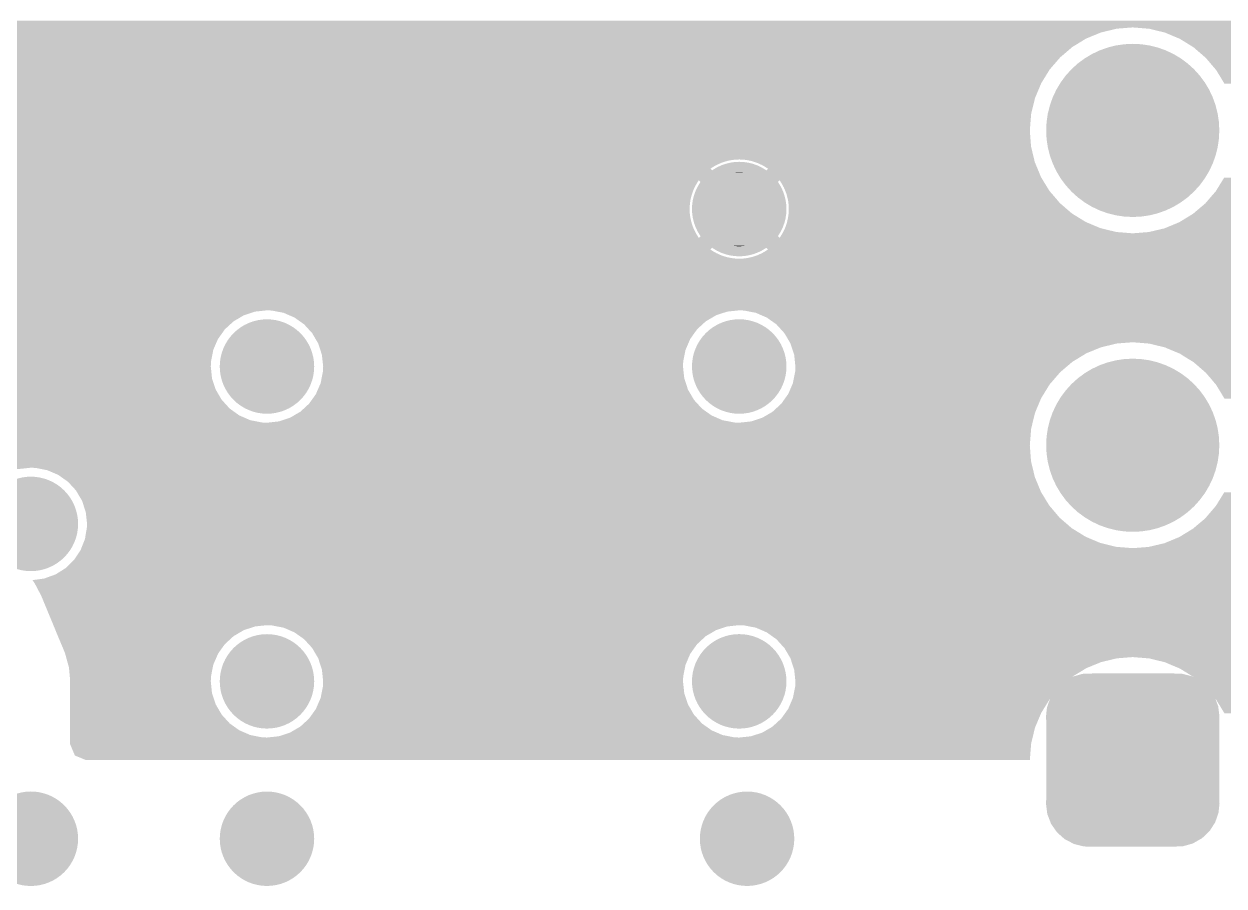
# Model space of a CAD drawing. Extents: x 295 to 953, y 10 to 290.
# Drawn here: x 656.9 to 672.87, y 143.82 to 155.3 of the extents above; entities that cross this region are included whole.
import ezdxf

# ---------------------------------------------------------------- set-up
doc = ezdxf.new("R2010")
doc.units = 0
doc.header["$LTSCALE"] = 5
doc.header["$MEASUREMENT"] = 0
doc.layers.get('0').update_dxf_attribs({"linetype": 'CONTINUOUS', "lineweight": 25})

msp = doc.modelspace()

# ---------------------------------------------------------------- linework, layer by layer
for points, const_width in [([(671.083, 153.883, 1), (672.235, 153.883, 1)], 1.153), ([(666.106, 152.836, 1), (666.735, 152.836, 1)], 0.629), ([(659.82, 150.74, 1), (660.448, 150.74, 1)], 0.629), ([(666.106, 150.74, 1), (666.735, 150.74, 1)], 0.629), ([(671.083, 149.692, 1), (672.235, 149.692, 1)], 1.153), ([(656.676, 148.645, 1), (657.305, 148.645, 1)], 0.629), ([(659.82, 146.549, 1), (660.448, 146.549, 1)], 0.629), ([(666.106, 146.549, 1), (666.735, 146.549, 1)], 0.629), ([(656.676, 144.454, 1), (657.305, 144.454, 1)], 0.629), ([(659.82, 144.454, 1), (660.448, 144.454, 1)], 0.629), ([(666.211, 144.454, 1), (666.839, 144.454, 1)], 0.629)]:
    msp.add_lwpolyline(points, format="xyb", close=True, dxfattribs=dict(const_width=const_width))
for points in [[(641.798, 155.254), (641.798, 155.345), (678.966, 155.254), (678.859, 155.345)], [(641.798, 155.237), (641.798, 155.254), (671.446, 155.237), (671.659, 155.254)], [(641.798, 155.187), (641.798, 155.237), (671.237, 155.187), (671.446, 155.237)], [(641.798, 155.106), (641.798, 155.187), (671.039, 155.106), (671.237, 155.187)], [(671.881, 155.236), (671.659, 155.254), (678.987, 155.236), (678.966, 155.254)], [(671.899, 155.231), (671.881, 155.236), (678.992, 155.231), (678.987, 155.236)], [(672.089, 155.185), (671.899, 155.231), (679.074, 155.185), (678.992, 155.231)], [(672.183, 155.145), (672.089, 155.185), (679.144, 155.145), (679.074, 155.185)], [(672.287, 155.102), (672.183, 155.145), (679.272, 155.102), (679.144, 155.145)], [(641.798, 154.994), (641.798, 155.106), (670.856, 154.994), (671.039, 155.106)], [(641.798, 154.855), (641.798, 154.994), (670.693, 154.855), (670.856, 154.994)], [(672.307, 155.089), (672.287, 155.102), (679.31, 155.089), (679.272, 155.102)], [(672.345, 155.066), (672.307, 155.089), (679.483, 155.066), (679.31, 155.089)], [(672.346, 155.065), (672.345, 155.066), (679.517, 155.065), (679.483, 155.066)], [(672.456, 154.997), (672.346, 155.065), (708.633, 154.997), (708.646, 155.065)], [(672.469, 154.989), (672.456, 154.997), (708.633, 154.989), (708.633, 154.997)], [(672.536, 154.931), (672.469, 154.989), (708.63, 154.931), (708.633, 154.989)], [(641.798, 154.693), (641.798, 154.855), (670.553, 154.693), (670.693, 154.855)], [(672.631, 154.849), (672.536, 154.931), (708.639, 154.849), (708.63, 154.931)], [(672.695, 154.774), (672.631, 154.849), (708.647, 154.774), (708.639, 154.849)], [(641.798, 154.511), (641.798, 154.693), (670.441, 154.511), (670.553, 154.693)], [(672.77, 154.686), (672.695, 154.774), (708.676, 154.686), (708.647, 154.774)], [(672.808, 154.624), (672.77, 154.686), (708.696, 154.624), (708.676, 154.686)], [(641.798, 154.313), (641.798, 154.511), (670.358, 154.313), (670.441, 154.511)], [(672.881, 154.503), (672.808, 154.624), (708.767, 154.503), (708.696, 154.624)], [(641.798, 154.105), (641.798, 154.313), (670.307, 154.105), (670.358, 154.313)], [(641.798, 153.883), (641.798, 154.105), (670.289, 153.883), (670.307, 154.105)], [(641.798, 153.67), (641.798, 153.883), (670.305, 153.67), (670.289, 153.883)], [(641.798, 153.496), (641.798, 153.67), (670.347, 153.496), (670.305, 153.67)], [(641.798, 153.494), (641.798, 153.496), (666.373, 153.494), (666.42, 153.496)], [(641.798, 153.489), (641.798, 153.494), (666.327, 153.489), (666.373, 153.494)], [(641.798, 153.481), (641.798, 153.489), (666.28, 153.481), (666.327, 153.489)], [(641.798, 153.469), (641.798, 153.481), (666.235, 153.469), (666.28, 153.481)], [(641.798, 153.454), (641.798, 153.469), (666.19, 153.454), (666.235, 153.469)], [(641.798, 153.436), (641.798, 153.454), (666.147, 153.436), (666.19, 153.454)], [(641.798, 153.415), (641.798, 153.436), (666.105, 153.415), (666.147, 153.436)], [(641.798, 153.391), (641.798, 153.415), (666.064, 153.391), (666.105, 153.415)], [(641.798, 153.373), (641.798, 153.391), (666.037, 153.373), (666.064, 153.391)], [(641.798, 153.254), (641.798, 153.373), (666.156, 153.254), (666.037, 153.373)], [(666.453, 153.495), (666.42, 153.496), (670.347, 153.495), (670.347, 153.496)], [(666.5, 153.491), (666.453, 153.495), (670.348, 153.491), (670.347, 153.495)], [(666.546, 153.484), (666.5, 153.491), (670.35, 153.484), (670.348, 153.491)], [(666.592, 153.473), (666.546, 153.484), (670.352, 153.473), (670.35, 153.484)], [(666.629, 153.461), (666.592, 153.473), (670.355, 153.461), (670.352, 153.473)], [(666.637, 153.459), (666.629, 153.461), (670.356, 153.459), (670.355, 153.461)], [(666.681, 153.442), (666.637, 153.459), (670.363, 153.442), (670.356, 153.459)], [(666.723, 153.422), (666.681, 153.442), (670.371, 153.422), (670.363, 153.442)], [(666.694, 153.263), (666.804, 153.373), (670.437, 153.263), (670.392, 153.373)], [(666.764, 153.399), (666.723, 153.422), (670.381, 153.399), (670.371, 153.422)], [(666.804, 153.373), (666.764, 153.399), (670.392, 153.373), (670.381, 153.399)], [(641.798, 153.219), (641.798, 153.254), (670.464, 153.219), (670.443, 153.254)], [(641.798, 153.18), (641.798, 153.219), (665.857, 153.18), (665.883, 153.219)], [(666.002, 153.1), (665.883, 153.219), (666.839, 153.1), (666.958, 153.219)], [(666.156, 153.254), (666.186, 153.271), (666.684, 153.254), (666.654, 153.271)], [(666.186, 153.271), (666.192, 153.274), (666.654, 153.271), (666.649, 153.274)], [(666.192, 153.274), (666.222, 153.289), (666.649, 153.274), (666.618, 153.289)], [(666.222, 153.289), (666.229, 153.291), (666.618, 153.289), (666.612, 153.291)], [(666.229, 153.291), (666.26, 153.304), (666.612, 153.291), (666.58, 153.304)], [(666.26, 153.304), (666.267, 153.306), (666.58, 153.304), (666.574, 153.306)], [(666.267, 153.306), (666.299, 153.315), (666.574, 153.306), (666.54, 153.315)], [(666.299, 153.315), (666.307, 153.317), (666.54, 153.315), (666.535, 153.317)], [(666.307, 153.317), (666.339, 153.323), (666.535, 153.317), (666.5, 153.323)], [(666.339, 153.323), (666.348, 153.324), (666.5, 153.323), (666.495, 153.324)], [(666.348, 153.324), (666.38, 153.328), (666.495, 153.324), (666.459, 153.328)], [(666.38, 153.328), (666.392, 153.329), (666.459, 153.328), (666.454, 153.329)], [(666.392, 153.329), (666.42, 153.33), (666.454, 153.329), (666.42, 153.33)], [(666.684, 153.254), (666.694, 153.263), (670.443, 153.254), (670.437, 153.263)], [(666.968, 153.204), (666.958, 153.219), (670.473, 153.204), (670.464, 153.219)], [(666.993, 153.164), (666.968, 153.204), (670.497, 153.164), (670.473, 153.204)], [(672.765, 153.074), (672.877, 153.256), (756.003, 153.074), (756.003, 153.256)], [(641.798, 153.139), (641.798, 153.18), (665.834, 153.139), (665.857, 153.18)], [(641.798, 153.096), (641.798, 153.139), (665.814, 153.096), (665.834, 153.139)], [(641.798, 153.052), (641.798, 153.096), (665.797, 153.052), (665.814, 153.096)], [(641.798, 153.007), (641.798, 153.052), (665.783, 153.007), (665.797, 153.052)], [(665.965, 153.027), (665.97, 153.039), (666.876, 153.027), (666.871, 153.039)], [(665.97, 153.039), (665.982, 153.064), (666.871, 153.039), (666.858, 153.064)], [(665.982, 153.064), (665.988, 153.076), (666.858, 153.064), (666.853, 153.076)], [(665.988, 153.076), (666.002, 153.1), (666.853, 153.076), (666.839, 153.1)], [(667.015, 153.122), (666.993, 153.164), (670.523, 153.122), (670.497, 153.164)], [(667.033, 153.081), (667.015, 153.122), (670.548, 153.081), (670.523, 153.122)], [(667.034, 153.079), (667.033, 153.081), (670.549, 153.079), (670.548, 153.081)], [(667.05, 153.035), (667.034, 153.079), (670.587, 153.035), (670.549, 153.079)], [(667.062, 152.99), (667.05, 153.035), (670.626, 152.99), (670.587, 153.035)], [(672.625, 152.911), (672.765, 153.074), (756.003, 152.911), (756.003, 153.074)], [(641.798, 152.962), (641.798, 153.007), (665.772, 152.962), (665.783, 153.007)], [(641.798, 152.915), (641.798, 152.962), (665.765, 152.915), (665.772, 152.962)], [(641.798, 152.868), (641.798, 152.915), (665.761, 152.868), (665.765, 152.915)], [(665.927, 152.87), (665.928, 152.883), (666.913, 152.87), (666.913, 152.883)], [(665.928, 152.883), (665.931, 152.91), (666.913, 152.883), (666.909, 152.91)], [(665.931, 152.91), (665.934, 152.923), (666.909, 152.91), (666.907, 152.923)], [(665.934, 152.923), (665.939, 152.95), (666.907, 152.923), (666.901, 152.95)], [(665.939, 152.95), (665.943, 152.963), (666.901, 152.95), (666.898, 152.963)], [(665.943, 152.963), (665.95, 152.989), (666.898, 152.963), (666.89, 152.989)], [(665.95, 152.989), (665.955, 153.002), (666.89, 152.989), (666.886, 153.002)], [(665.955, 153.002), (665.965, 153.027), (666.886, 153.002), (666.876, 153.027)], [(667.072, 152.944), (667.062, 152.99), (670.665, 152.944), (670.626, 152.99)], [(667.075, 152.917), (667.072, 152.944), (670.687, 152.917), (670.665, 152.944)], [(667.078, 152.897), (667.075, 152.917), (670.711, 152.897), (670.687, 152.917)], [(667.08, 152.85), (667.078, 152.897), (670.765, 152.85), (670.711, 152.897)], [(672.462, 152.773), (672.625, 152.911), (756.003, 152.773), (756.003, 152.911)], [(641.798, 152.821), (641.798, 152.868), (665.76, 152.821), (665.761, 152.868)], [(641.798, 152.774), (641.798, 152.821), (665.763, 152.774), (665.76, 152.821)], [(641.798, 152.728), (641.798, 152.774), (665.769, 152.728), (665.763, 152.774)], [(641.798, 152.681), (641.798, 152.728), (665.779, 152.681), (665.769, 152.728)], [(665.926, 152.842), (665.927, 152.87), (666.915, 152.842), (666.913, 152.87)], [(665.926, 152.829), (665.926, 152.842), (666.914, 152.829), (666.915, 152.842)], [(665.927, 152.801), (665.926, 152.829), (666.914, 152.801), (666.914, 152.829)], [(665.928, 152.788), (665.927, 152.801), (666.912, 152.788), (666.914, 152.801)], [(665.932, 152.761), (665.928, 152.788), (666.909, 152.761), (666.912, 152.788)], [(665.934, 152.748), (665.932, 152.761), (666.907, 152.748), (666.909, 152.761)], [(665.94, 152.721), (665.934, 152.748), (666.901, 152.721), (666.907, 152.748)], [(665.942, 152.708), (665.94, 152.721), (666.898, 152.708), (666.901, 152.721)], [(667.068, 152.71), (667.076, 152.756), (670.959, 152.71), (670.884, 152.756)], [(667.076, 152.756), (667.077, 152.778), (670.884, 152.756), (670.849, 152.778)], [(667.077, 152.778), (667.08, 152.803), (670.849, 152.778), (670.82, 152.803)], [(667.08, 152.803), (667.08, 152.85), (670.82, 152.803), (670.765, 152.85)], [(672.279, 152.661), (672.462, 152.773), (756.003, 152.661), (756.003, 152.773)], [(641.798, 152.636), (641.798, 152.681), (665.791, 152.636), (665.779, 152.681)], [(641.798, 152.592), (641.798, 152.636), (665.807, 152.592), (665.791, 152.636)], [(641.798, 152.549), (641.798, 152.592), (665.826, 152.549), (665.807, 152.592)], [(665.883, 152.452), (666.002, 152.571), (666.958, 152.452), (666.839, 152.571)], [(665.951, 152.682), (665.942, 152.708), (666.89, 152.682), (666.898, 152.708)], [(665.955, 152.669), (665.951, 152.682), (666.886, 152.669), (666.89, 152.682)], [(665.965, 152.644), (665.955, 152.669), (666.876, 152.644), (666.886, 152.669)], [(665.97, 152.632), (665.965, 152.644), (666.87, 152.632), (666.876, 152.644)], [(665.982, 152.607), (665.97, 152.632), (666.859, 152.607), (666.87, 152.632)], [(665.988, 152.595), (665.982, 152.607), (666.852, 152.595), (666.859, 152.607)], [(666.002, 152.572), (665.988, 152.595), (666.839, 152.572), (666.852, 152.595)], [(666.002, 152.571), (666.002, 152.572), (666.839, 152.571), (666.839, 152.572)], [(667.007, 152.533), (667.027, 152.575), (671.431, 152.533), (671.258, 152.575)], [(667.027, 152.575), (667.03, 152.582), (671.258, 152.575), (671.229, 152.582)], [(667.03, 152.582), (667.044, 152.619), (671.229, 152.582), (671.141, 152.619)], [(667.044, 152.619), (667.058, 152.664), (671.141, 152.619), (671.034, 152.664)], [(667.058, 152.665), (667.068, 152.71), (671.032, 152.665), (670.959, 152.71)], [(667.058, 152.664), (667.058, 152.665), (671.034, 152.664), (671.032, 152.665)], [(671.873, 152.53), (672.081, 152.579), (756.003, 152.53), (756.003, 152.579)], [(672.081, 152.579), (672.279, 152.661), (756.003, 152.579), (756.003, 152.661)], [(641.798, 152.536), (641.798, 152.549), (665.833, 152.536), (665.826, 152.549)], [(642.912, 152.533), (642.846, 152.536), (665.834, 152.533), (665.833, 152.536)], [(643.043, 152.507), (642.912, 152.533), (665.848, 152.507), (665.834, 152.533)], [(643.067, 152.503), (643.043, 152.507), (665.851, 152.503), (665.848, 152.507)], [(643.149, 152.467), (643.067, 152.503), (665.873, 152.467), (665.851, 152.503)], [(643.184, 152.452), (643.149, 152.467), (665.883, 152.452), (665.873, 152.467)], [(643.212, 152.44), (643.184, 152.452), (756.003, 152.44), (756.003, 152.452)], [(643.244, 152.417), (643.212, 152.44), (756.003, 152.417), (756.003, 152.44)], [(643.341, 152.348), (643.244, 152.417), (666.087, 152.348), (666.156, 152.417)], [(666.186, 152.4), (666.156, 152.417), (666.655, 152.4), (666.684, 152.417)], [(666.192, 152.397), (666.186, 152.4), (666.649, 152.397), (666.655, 152.4)], [(666.223, 152.382), (666.192, 152.397), (666.618, 152.382), (666.649, 152.397)], [(666.804, 152.298), (666.684, 152.417), (756.003, 152.298), (756.003, 152.417)], [(666.958, 152.452), (666.984, 152.492), (756.003, 152.452), (756.003, 152.492)], [(666.984, 152.492), (666.996, 152.513), (756.003, 152.492), (756.003, 152.513)], [(666.996, 152.513), (667.006, 152.531), (671.659, 152.513), (671.437, 152.531)], [(667.006, 152.531), (667.007, 152.533), (671.437, 152.531), (671.431, 152.533)], [(671.659, 152.513), (671.873, 152.53), (756.003, 152.513), (756.003, 152.53)], [(643.387, 152.298), (643.341, 152.348), (666.037, 152.298), (666.087, 152.348)], [(643.411, 152.272), (643.387, 152.298), (666.076, 152.272), (666.037, 152.298)], [(643.432, 152.249), (643.411, 152.272), (666.117, 152.249), (666.076, 152.272)], [(643.448, 152.232), (643.432, 152.249), (666.154, 152.232), (666.117, 152.249)], [(666.228, 152.38), (666.223, 152.382), (666.612, 152.38), (666.618, 152.382)], [(666.261, 152.368), (666.228, 152.38), (666.58, 152.368), (666.612, 152.38)], [(666.267, 152.366), (666.261, 152.368), (666.573, 152.366), (666.58, 152.368)], [(666.3, 152.356), (666.267, 152.366), (666.541, 152.356), (666.573, 152.366)], [(666.306, 152.355), (666.3, 152.356), (666.534, 152.355), (666.541, 152.356)], [(666.34, 152.348), (666.306, 152.355), (666.501, 152.348), (666.534, 152.355)], [(666.346, 152.347), (666.34, 152.348), (666.493, 152.347), (666.501, 152.348)], [(666.382, 152.343), (666.346, 152.347), (666.461, 152.343), (666.493, 152.347)], [(666.386, 152.342), (666.382, 152.343), (666.449, 152.342), (666.461, 152.343)], [(666.42, 152.341), (666.386, 152.342), (666.42, 152.341), (666.449, 152.342)], [(666.664, 152.222), (666.707, 152.241), (756.003, 152.222), (756.003, 152.241)], [(666.707, 152.241), (666.749, 152.263), (756.003, 152.241), (756.003, 152.263)], [(666.749, 152.263), (666.789, 152.288), (756.003, 152.263), (756.003, 152.288)], [(666.789, 152.288), (666.804, 152.298), (756.003, 152.288), (756.003, 152.298)], [(643.45, 152.229), (643.448, 152.232), (666.16, 152.229), (666.154, 152.232)], [(643.46, 152.212), (643.45, 152.229), (666.204, 152.212), (666.16, 152.229)], [(643.468, 152.198), (643.46, 152.212), (666.249, 152.198), (666.204, 152.212)], [(643.474, 152.188), (643.468, 152.198), (666.294, 152.188), (666.249, 152.198)], [(643.478, 152.18), (643.474, 152.188), (666.341, 152.18), (666.294, 152.188)], [(643.481, 152.176), (643.478, 152.18), (666.388, 152.176), (666.341, 152.18)], [(643.528, 152.095), (643.481, 152.176), (756.003, 152.095), (756.003, 152.176)], [(643.481, 152.176), (643.481, 152.176), (666.435, 152.176), (666.388, 152.176)], [(643.577, 151.945), (643.528, 152.095), (756.003, 151.945), (756.003, 152.095)], [(666.435, 152.176), (666.482, 152.178), (756.003, 152.176), (756.003, 152.178)], [(666.482, 152.178), (666.528, 152.184), (756.003, 152.178), (756.003, 152.184)], [(666.528, 152.184), (666.574, 152.194), (756.003, 152.184), (756.003, 152.194)], [(666.574, 152.194), (666.62, 152.206), (756.003, 152.194), (756.003, 152.206)], [(666.62, 152.206), (666.664, 152.222), (756.003, 152.206), (756.003, 152.222)], [(643.594, 151.788), (643.577, 151.945), (756.003, 151.788), (756.003, 151.945)], [(643.591, 151.722), (643.594, 151.788), (756.003, 151.722), (756.003, 151.788)], [(643.561, 151.567), (643.591, 151.722), (756.003, 151.567), (756.003, 151.722)], [(643.527, 151.488), (643.561, 151.567), (756.003, 151.488), (756.003, 151.567)], [(650.77, 151.485), (650.704, 151.488), (660.106, 151.485), (660.134, 151.488)], [(650.84, 151.471), (650.77, 151.485), (659.977, 151.471), (660.106, 151.485)], [(650.925, 151.455), (650.84, 151.471), (659.926, 151.455), (659.977, 151.471)], [(651.001, 151.422), (650.925, 151.455), (659.826, 151.422), (659.926, 151.455)], [(660.2, 151.485), (660.134, 151.488), (666.393, 151.485), (666.42, 151.488)], [(660.27, 151.471), (660.2, 151.485), (666.263, 151.471), (666.393, 151.485)], [(660.355, 151.455), (660.27, 151.471), (666.212, 151.455), (666.263, 151.471)], [(660.431, 151.422), (660.355, 151.455), (666.113, 151.422), (666.212, 151.455)], [(666.486, 151.485), (666.42, 151.488), (756.003, 151.485), (756.003, 151.488)], [(666.641, 151.455), (666.486, 151.485), (756.003, 151.455), (756.003, 151.485)], [(666.787, 151.392), (666.641, 151.455), (756.003, 151.392), (756.003, 151.455)], [(651.07, 151.392), (651.001, 151.422), (659.776, 151.392), (659.826, 151.422)], [(651.141, 151.342), (651.07, 151.392), (659.69, 151.342), (659.776, 151.392)], [(651.199, 151.301), (651.141, 151.342), (659.645, 151.301), (659.69, 151.342)], [(651.259, 151.235), (651.199, 151.301), (659.573, 151.235), (659.645, 151.301)], [(660.5, 151.392), (660.431, 151.422), (666.062, 151.392), (666.113, 151.422)], [(660.571, 151.342), (660.5, 151.392), (665.976, 151.342), (666.062, 151.392)], [(660.629, 151.301), (660.571, 151.342), (665.931, 151.301), (665.976, 151.342)], [(660.689, 151.235), (660.629, 151.301), (665.86, 151.235), (665.931, 151.301)], [(666.916, 151.301), (666.787, 151.392), (756.003, 151.301), (756.003, 151.392)], [(667.022, 151.184), (666.916, 151.301), (756.003, 151.184), (756.003, 151.301)], [(651.306, 151.184), (651.259, 151.235), (659.537, 151.184), (659.573, 151.235)], [(651.352, 151.106), (651.306, 151.184), (659.482, 151.106), (659.537, 151.184)], [(660.736, 151.184), (660.689, 151.235), (665.823, 151.184), (665.86, 151.235)], [(660.781, 151.106), (660.736, 151.184), (665.768, 151.106), (665.823, 151.184)], [(667.054, 151.13), (667.022, 151.184), (756.003, 151.13), (756.003, 151.184)], [(667.064, 151.113), (667.054, 151.13), (682.486, 151.113), (682.66, 151.13)], [(651.386, 151.048), (651.352, 151.106), (659.456, 151.048), (659.482, 151.106)], [(651.414, 150.961), (651.386, 151.048), (659.419, 150.961), (659.456, 151.048)], [(651.435, 150.897), (651.414, 150.961), (659.407, 150.897), (659.419, 150.961)], [(660.816, 151.048), (660.781, 151.106), (665.743, 151.048), (665.768, 151.106)], [(660.844, 150.961), (660.816, 151.048), (665.706, 150.961), (665.743, 151.048)], [(660.865, 150.897), (660.844, 150.961), (665.693, 150.897), (665.706, 150.961)], [(667.093, 151.064), (667.064, 151.113), (682.319, 151.064), (682.486, 151.113)], [(667.093, 151.063), (667.093, 151.064), (682.317, 151.063), (682.319, 151.064)], [(667.102, 151.048), (667.093, 151.063), (671.465, 151.048), (671.659, 151.063)], [(667.103, 151.046), (667.102, 151.048), (671.446, 151.046), (671.465, 151.048)], [(667.119, 150.996), (667.103, 151.046), (671.237, 150.996), (671.446, 151.046)], [(667.146, 150.915), (667.119, 150.996), (671.039, 150.915), (671.237, 150.996)], [(671.881, 151.045), (671.659, 151.063), (682.282, 151.045), (682.317, 151.063)], [(672.089, 150.994), (671.881, 151.045), (682.184, 150.994), (682.282, 151.045)], [(672.114, 150.983), (672.089, 150.994), (682.164, 150.983), (682.184, 150.994)], [(672.287, 150.911), (672.114, 150.983), (682.073, 150.911), (682.164, 150.983)], [(651.445, 150.806), (651.435, 150.897), (659.389, 150.806), (659.407, 150.897)], [(651.452, 150.74), (651.445, 150.806), (659.386, 150.74), (659.389, 150.806)], [(660.875, 150.806), (660.865, 150.897), (665.675, 150.806), (665.693, 150.897)], [(660.882, 150.74), (660.875, 150.806), (665.672, 150.74), (665.675, 150.806)], [(667.152, 150.897), (667.146, 150.915), (671.011, 150.897), (671.039, 150.915)], [(667.162, 150.803), (667.152, 150.897), (670.856, 150.803), (671.011, 150.897)], [(667.168, 150.74), (667.162, 150.803), (670.782, 150.74), (670.856, 150.803)], [(672.345, 150.874), (672.287, 150.911), (682.027, 150.874), (682.073, 150.911)], [(672.469, 150.798), (672.345, 150.874), (681.961, 150.798), (682.027, 150.874)], [(651.431, 150.583), (651.449, 150.674), (659.402, 150.583), (659.393, 150.674)], [(651.449, 150.674), (651.452, 150.74), (659.393, 150.674), (659.386, 150.74)], [(660.861, 150.583), (660.879, 150.674), (665.689, 150.583), (665.679, 150.674)], [(660.879, 150.674), (660.882, 150.74), (665.679, 150.674), (665.672, 150.74)], [(667.135, 150.519), (667.164, 150.664), (670.568, 150.519), (670.693, 150.664)], [(667.164, 150.664), (667.166, 150.674), (670.693, 150.664), (670.705, 150.674)], [(667.166, 150.674), (667.168, 150.74), (670.705, 150.674), (670.782, 150.74)], [(672.534, 150.742), (672.469, 150.798), (681.913, 150.742), (681.961, 150.798)], [(672.631, 150.658), (672.534, 150.742), (681.866, 150.658), (681.913, 150.742)], [(672.69, 150.59), (672.631, 150.658), (681.827, 150.59), (681.866, 150.658)], [(651.382, 150.433), (651.419, 150.519), (659.452, 150.433), (659.423, 150.519)], [(651.419, 150.519), (651.431, 150.583), (659.423, 150.519), (659.402, 150.583)], [(660.811, 150.433), (660.849, 150.519), (665.738, 150.433), (665.71, 150.519)], [(660.849, 150.519), (660.861, 150.583), (665.71, 150.519), (665.689, 150.583)], [(667.073, 150.374), (667.128, 150.502), (670.474, 150.374), (670.553, 150.502)], [(667.128, 150.502), (667.135, 150.519), (670.553, 150.502), (670.568, 150.519)], [(672.77, 150.495), (672.69, 150.59), (681.795, 150.495), (681.827, 150.59)], [(672.813, 150.424), (672.77, 150.495), (681.771, 150.424), (681.795, 150.495)], [(651.301, 150.296), (651.356, 150.374), (659.532, 150.296), (659.486, 150.374)], [(651.356, 150.374), (651.382, 150.433), (659.486, 150.374), (659.452, 150.433)], [(660.731, 150.296), (660.786, 150.374), (665.818, 150.296), (665.773, 150.374)], [(660.786, 150.374), (660.811, 150.433), (665.773, 150.374), (665.738, 150.433)], [(666.981, 150.245), (667.034, 150.32), (670.409, 150.245), (670.441, 150.32)], [(667.034, 150.32), (667.073, 150.374), (670.441, 150.32), (670.474, 150.374)], [(672.881, 150.312), (672.813, 150.424), (681.756, 150.312), (681.771, 150.424)], [(651.148, 150.138), (651.193, 150.179), (659.697, 150.138), (659.639, 150.179)], [(651.193, 150.179), (651.265, 150.245), (659.639, 150.179), (659.579, 150.245)], [(651.265, 150.245), (651.301, 150.296), (659.579, 150.245), (659.532, 150.296)], [(660.578, 150.138), (660.623, 150.179), (665.983, 150.138), (665.925, 150.179)], [(660.623, 150.179), (660.694, 150.245), (665.925, 150.179), (665.865, 150.245)], [(660.694, 150.245), (660.731, 150.296), (665.865, 150.245), (665.818, 150.296)], [(666.864, 150.138), (666.981, 150.245), (670.364, 150.138), (670.409, 150.245)], [(650.731, 149.995), (650.861, 150.009), (660.068, 149.995), (659.998, 150.009)], [(650.861, 150.009), (650.912, 150.025), (659.998, 150.009), (659.913, 150.025)], [(650.912, 150.025), (651.012, 150.058), (659.913, 150.025), (659.837, 150.058)], [(651.012, 150.058), (651.062, 150.088), (659.837, 150.058), (659.767, 150.088)], [(651.062, 150.088), (651.148, 150.138), (659.767, 150.088), (659.697, 150.138)], [(660.161, 149.995), (660.291, 150.009), (666.354, 149.995), (666.284, 150.009)], [(660.291, 150.009), (660.342, 150.025), (666.284, 150.009), (666.199, 150.025)], [(660.342, 150.025), (660.441, 150.058), (666.199, 150.025), (666.123, 150.058)], [(660.441, 150.058), (660.492, 150.088), (666.123, 150.058), (666.054, 150.088)], [(660.492, 150.088), (660.578, 150.138), (666.054, 150.088), (665.983, 150.138)], [(666.42, 149.992), (666.578, 150.009), (670.326, 149.992), (670.33, 150.009)], [(666.578, 150.009), (666.728, 150.058), (670.33, 150.009), (670.342, 150.058)], [(666.728, 150.058), (666.838, 150.122), (670.342, 150.058), (670.358, 150.122)], [(666.838, 150.122), (666.864, 150.138), (670.358, 150.122), (670.364, 150.138)], [(641.798, 149.914), (641.798, 149.992), (670.307, 149.914), (670.326, 149.992)], [(641.798, 149.692), (641.798, 149.914), (670.289, 149.692), (670.307, 149.914)], [(650.704, 149.992), (650.731, 149.995), (660.134, 149.992), (660.068, 149.995)], [(660.134, 149.992), (660.161, 149.995), (666.42, 149.992), (666.354, 149.995)], [(641.798, 149.479), (641.798, 149.692), (670.305, 149.479), (670.289, 149.692)], [(641.798, 149.393), (641.798, 149.479), (670.326, 149.393), (670.305, 149.479)], [(650.77, 149.39), (650.704, 149.393), (656.963, 149.39), (656.991, 149.393)], [(650.84, 149.376), (650.77, 149.39), (656.833, 149.376), (656.963, 149.39)], [(657.056, 149.39), (656.991, 149.393), (670.327, 149.39), (670.326, 149.393)], [(657.212, 149.359), (657.056, 149.39), (670.334, 149.359), (670.327, 149.39)], [(657.357, 149.297), (657.212, 149.359), (670.349, 149.297), (670.334, 149.359)], [(657.394, 149.27), (657.357, 149.297), (670.355, 149.27), (670.349, 149.297)], [(657.486, 149.205), (657.394, 149.27), (670.382, 149.205), (670.355, 149.27)], [(657.593, 149.089), (657.486, 149.205), (670.43, 149.089), (670.382, 149.205)], [(657.602, 149.072), (657.593, 149.089), (670.437, 149.072), (670.43, 149.089)], [(657.673, 148.952), (657.602, 149.072), (670.51, 148.952), (670.437, 149.072)], [(672.844, 149.011), (672.877, 149.065), (699.296, 149.011), (699.334, 149.065)], [(657.693, 148.89), (657.673, 148.952), (670.548, 148.89), (670.51, 148.952)], [(657.722, 148.802), (657.693, 148.89), (670.623, 148.802), (670.548, 148.89)], [(672.75, 148.866), (672.765, 148.883), (699.234, 148.866), (699.241, 148.883)], [(672.765, 148.883), (672.844, 149.011), (699.241, 148.883), (699.296, 149.011)], [(657.73, 148.726), (657.722, 148.802), (670.687, 148.726), (670.623, 148.802)], [(657.739, 148.645), (657.73, 148.726), (670.782, 148.645), (670.687, 148.726)], [(672.625, 148.72), (672.75, 148.866), (699.205, 148.72), (699.234, 148.866)], [(657.716, 148.474), (657.735, 148.587), (671.032, 148.474), (670.849, 148.587)], [(657.735, 148.587), (657.737, 148.601), (670.849, 148.587), (670.832, 148.601)], [(657.737, 148.601), (657.739, 148.645), (670.832, 148.601), (670.782, 148.645)], [(672.307, 148.487), (672.462, 148.582), (699.217, 148.487), (699.207, 148.582)], [(672.462, 148.582), (672.536, 148.645), (699.207, 148.582), (699.2, 148.645)], [(672.536, 148.645), (672.614, 148.71), (699.2, 148.645), (699.203, 148.71)], [(672.614, 148.71), (672.625, 148.72), (699.203, 148.71), (699.205, 148.72)], [(657.69, 148.391), (657.712, 148.445), (671.229, 148.391), (671.1, 148.445)], [(657.712, 148.445), (657.716, 148.474), (671.1, 148.445), (671.032, 148.474)], [(672.081, 148.388), (672.279, 148.47), (699.249, 148.388), (699.223, 148.47)], [(672.279, 148.47), (672.307, 148.487), (699.223, 148.47), (699.217, 148.487)], [(657.589, 148.201), (657.654, 148.298), (699.346, 148.201), (699.289, 148.298)], [(657.654, 148.298), (657.663, 148.322), (699.289, 148.298), (699.275, 148.322)], [(657.663, 148.322), (657.67, 148.34), (671.659, 148.322), (671.437, 148.34)], [(657.67, 148.34), (657.69, 148.391), (671.437, 148.34), (671.229, 148.391)], [(671.659, 148.322), (671.853, 148.337), (699.275, 148.322), (699.266, 148.337)], [(671.853, 148.337), (671.873, 148.339), (699.266, 148.337), (699.266, 148.339)], [(671.873, 148.339), (672.081, 148.388), (699.266, 148.339), (699.249, 148.388)], [(657.453, 148.056), (657.481, 148.084), (699.492, 148.056), (699.453, 148.084)], [(657.481, 148.084), (657.566, 148.166), (699.453, 148.084), (699.378, 148.166)], [(657.566, 148.166), (657.589, 148.201), (699.378, 148.166), (699.346, 148.201)], [(657.17, 147.918), (657.202, 147.93), (699.786, 147.918), (699.727, 147.93)], [(657.202, 147.93), (657.319, 147.972), (699.727, 147.93), (699.629, 147.972)], [(657.319, 147.972), (657.351, 147.992), (699.629, 147.972), (699.582, 147.992)], [(657.351, 147.992), (657.453, 148.056), (699.582, 147.992), (699.492, 148.056)], [(657.013, 147.897), (657.032, 147.899), (699.941, 147.897), (699.882, 147.899)], [(657.013, 147.896), (657.013, 147.897), (699.948, 147.896), (699.941, 147.897)], [(657.042, 147.854), (657.013, 147.896), (756.003, 147.854), (756.003, 147.896)], [(657.032, 147.899), (657.17, 147.918), (699.882, 147.899), (699.786, 147.918)], [(657.129, 147.688), (657.042, 147.854), (756.003, 147.688), (756.003, 147.854)], [(657.291, 147.297), (657.129, 147.688), (756.003, 147.297), (756.003, 147.688)], [(657.298, 147.28), (657.291, 147.297), (659.977, 147.28), (660.134, 147.297)], [(660.2, 147.294), (660.134, 147.297), (666.393, 147.294), (666.42, 147.297)], [(660.27, 147.28), (660.2, 147.294), (666.263, 147.28), (666.393, 147.294)], [(666.486, 147.294), (666.42, 147.297), (697.825, 147.294), (697.853, 147.297)], [(666.556, 147.28), (666.486, 147.294), (697.696, 147.28), (697.825, 147.294)], [(657.318, 147.231), (657.298, 147.28), (659.826, 147.231), (659.977, 147.28)], [(657.351, 147.151), (657.318, 147.231), (659.69, 147.151), (659.826, 147.231)], [(657.396, 147.044), (657.351, 147.151), (659.573, 147.044), (659.69, 147.151)], [(660.355, 147.264), (660.27, 147.28), (666.212, 147.264), (666.263, 147.28)], [(660.431, 147.231), (660.355, 147.264), (666.113, 147.231), (666.212, 147.264)], [(660.5, 147.201), (660.431, 147.231), (666.062, 147.201), (666.113, 147.231)], [(660.571, 147.151), (660.5, 147.201), (665.976, 147.151), (666.062, 147.201)], [(660.629, 147.11), (660.571, 147.151), (665.931, 147.11), (665.976, 147.151)], [(666.641, 147.264), (666.556, 147.28), (697.645, 147.264), (697.696, 147.28)], [(666.718, 147.231), (666.641, 147.264), (697.545, 147.231), (697.645, 147.264)], [(666.787, 147.201), (666.718, 147.231), (697.495, 147.201), (697.545, 147.231)], [(666.857, 147.151), (666.787, 147.201), (697.409, 147.151), (697.495, 147.201)], [(666.916, 147.11), (666.857, 147.151), (697.364, 147.11), (697.409, 147.151)], [(657.435, 146.951), (657.396, 147.044), (659.506, 146.951), (659.573, 147.044)], [(660.689, 147.044), (660.629, 147.11), (665.86, 147.044), (665.931, 147.11)], [(660.736, 146.993), (660.689, 147.044), (665.823, 146.993), (665.86, 147.044)], [(660.781, 146.915), (660.736, 146.993), (665.768, 146.915), (665.823, 146.993)], [(666.975, 147.044), (666.916, 147.11), (697.292, 147.044), (697.364, 147.11)], [(667.022, 146.993), (666.975, 147.044), (697.256, 146.993), (697.292, 147.044)], [(667.068, 146.915), (667.022, 146.993), (697.201, 146.915), (697.256, 146.993)], [(657.448, 146.916), (657.435, 146.951), (659.482, 146.916), (659.506, 146.951)], [(657.448, 146.915), (657.448, 146.916), (659.482, 146.915), (659.482, 146.916)], [(657.488, 146.77), (657.448, 146.915), (659.419, 146.77), (659.482, 146.915)], [(660.816, 146.857), (660.781, 146.915), (665.743, 146.857), (665.768, 146.915)], [(660.844, 146.77), (660.816, 146.857), (665.706, 146.77), (665.743, 146.857)], [(667.093, 146.872), (667.068, 146.915), (697.182, 146.872), (697.201, 146.915)], [(667.102, 146.857), (667.093, 146.872), (671.465, 146.857), (671.659, 146.872)], [(667.103, 146.855), (667.102, 146.857), (671.446, 146.855), (671.465, 146.857)], [(667.119, 146.805), (667.103, 146.855), (671.237, 146.805), (671.446, 146.855)], [(667.146, 146.724), (667.119, 146.805), (671.039, 146.724), (671.237, 146.805)], [(671.881, 146.854), (671.659, 146.872), (697.174, 146.854), (697.182, 146.872)], [(672.089, 146.803), (671.881, 146.854), (697.152, 146.803), (697.174, 146.854)], [(657.498, 146.736), (657.488, 146.77), (659.412, 146.736), (659.419, 146.77)], [(657.509, 146.615), (657.498, 146.736), (659.389, 146.615), (659.412, 146.736)], [(660.865, 146.706), (660.844, 146.77), (665.693, 146.706), (665.706, 146.77)], [(660.875, 146.615), (660.865, 146.706), (665.675, 146.615), (665.693, 146.706)], [(667.152, 146.706), (667.146, 146.724), (671.011, 146.706), (671.039, 146.724)], [(667.162, 146.612), (667.152, 146.706), (670.856, 146.612), (671.011, 146.706)], [(670.883, 146.618), (670.991, 146.649), (672.443, 146.618), (672.319, 146.649)], [(670.991, 146.649), (671.067, 146.652), (672.319, 146.649), (672.308, 146.652)], [(671.067, 146.652), (671.13, 146.654), (672.308, 146.652), (672.188, 146.654)], [(672.166, 146.77), (672.089, 146.803), (697.138, 146.77), (697.152, 146.803)], [(672.286, 146.72), (672.166, 146.77), (697.128, 146.72), (697.138, 146.77)], [(672.456, 146.615), (672.286, 146.72), (697.108, 146.615), (697.128, 146.72)], [(657.514, 146.549), (657.509, 146.615), (659.386, 146.549), (659.389, 146.615)], [(657.514, 146.392), (657.514, 146.549), (659.402, 146.392), (659.386, 146.549)], [(660.882, 146.549), (660.875, 146.615), (665.672, 146.549), (665.675, 146.615)], [(660.879, 146.483), (660.882, 146.549), (665.679, 146.483), (665.672, 146.549)], [(667.168, 146.549), (667.162, 146.612), (670.782, 146.549), (670.856, 146.612)], [(667.166, 146.483), (667.168, 146.549), (670.705, 146.483), (670.782, 146.549)], [(670.652, 146.461), (670.737, 146.542), (672.669, 146.461), (672.578, 146.542)], [(670.737, 146.542), (670.757, 146.554), (672.578, 146.542), (672.565, 146.554)], [(670.757, 146.554), (670.858, 146.611), (672.565, 146.554), (672.456, 146.611)], [(670.858, 146.611), (670.883, 146.618), (672.456, 146.611), (672.443, 146.618)], [(672.469, 146.607), (672.456, 146.615), (697.107, 146.607), (697.108, 146.615)], [(672.536, 146.549), (672.469, 146.607), (697.105, 146.549), (697.107, 146.607)], [(672.631, 146.468), (672.536, 146.549), (697.113, 146.468), (697.105, 146.549)], [(657.514, 146.242), (657.514, 146.392), (659.452, 146.242), (659.402, 146.392)], [(660.811, 146.242), (660.849, 146.328), (665.738, 146.242), (665.71, 146.328)], [(660.849, 146.328), (660.861, 146.392), (665.71, 146.328), (665.689, 146.392)], [(660.861, 146.392), (660.879, 146.483), (665.689, 146.392), (665.679, 146.483)], [(667.128, 146.311), (667.135, 146.328), (670.553, 146.311), (670.568, 146.328)], [(667.135, 146.328), (667.164, 146.473), (670.568, 146.328), (670.693, 146.473)], [(667.164, 146.473), (667.166, 146.483), (670.693, 146.473), (670.705, 146.483)], [(670.523, 146.217), (670.562, 146.33), (672.797, 146.217), (672.754, 146.33)], [(670.562, 146.33), (670.573, 146.347), (672.754, 146.33), (672.748, 146.347)], [(670.573, 146.347), (670.637, 146.447), (672.748, 146.347), (672.679, 146.447)], [(670.637, 146.447), (670.652, 146.461), (672.679, 146.447), (672.669, 146.461)], [(672.695, 146.392), (672.631, 146.468), (697.121, 146.392), (697.113, 146.468)], [(672.77, 146.304), (672.695, 146.392), (697.15, 146.304), (697.121, 146.392)], [(657.514, 146.105), (657.514, 146.242), (659.532, 146.105), (659.452, 146.242)], [(660.731, 146.105), (660.786, 146.183), (665.818, 146.105), (665.773, 146.183)], [(660.786, 146.183), (660.811, 146.242), (665.773, 146.183), (665.738, 146.242)], [(667.034, 146.129), (667.073, 146.183), (670.441, 146.129), (670.474, 146.183)], [(667.073, 146.183), (667.128, 146.311), (670.474, 146.183), (670.553, 146.311)], [(670.504, 146.08), (670.517, 146.199), (672.814, 146.08), (672.799, 146.199)], [(670.517, 146.199), (670.523, 146.217), (672.799, 146.199), (672.797, 146.217)], [(672.808, 146.242), (672.77, 146.304), (697.171, 146.242), (697.15, 146.304)], [(672.881, 146.122), (672.808, 146.242), (697.241, 146.122), (697.171, 146.242)], [(657.514, 145.988), (657.514, 146.105), (659.639, 145.988), (659.532, 146.105)], [(660.623, 145.988), (660.694, 146.054), (665.925, 145.988), (665.865, 146.054)], [(660.694, 146.054), (660.731, 146.105), (665.865, 146.054), (665.818, 146.105)], [(666.864, 145.947), (666.981, 146.054), (670.364, 145.947), (670.409, 146.054)], [(666.981, 146.054), (667.034, 146.129), (670.409, 146.054), (670.441, 146.129)], [(670.507, 146.032), (670.504, 146.08), (672.812, 146.032), (672.814, 146.08)], [(670.507, 146.031), (670.507, 146.032), (672.812, 146.031), (672.812, 146.032)], [(670.507, 144.972), (670.507, 146.031), (672.812, 144.972), (672.812, 146.031)], [(657.514, 145.897), (657.514, 145.988), (659.767, 145.897), (659.639, 145.988)], [(657.514, 145.834), (657.514, 145.897), (659.913, 145.834), (659.767, 145.897)], [(660.342, 145.834), (660.441, 145.867), (666.199, 145.834), (666.123, 145.867)], [(660.441, 145.867), (660.492, 145.897), (666.123, 145.867), (666.054, 145.897)], [(660.492, 145.897), (660.578, 145.947), (666.054, 145.897), (665.983, 145.947)], [(660.578, 145.947), (660.623, 145.988), (665.983, 145.947), (665.925, 145.988)], [(666.578, 145.818), (666.728, 145.867), (670.33, 145.818), (670.342, 145.867)], [(666.728, 145.867), (666.838, 145.931), (670.342, 145.867), (670.358, 145.931)], [(666.838, 145.931), (666.864, 145.947), (670.358, 145.931), (670.364, 145.947)], [(657.514, 145.804), (657.514, 145.834), (660.068, 145.804), (659.913, 145.834)], [(657.514, 145.801), (657.514, 145.804), (660.134, 145.801), (660.068, 145.804)], [(657.514, 145.723), (657.514, 145.801), (670.307, 145.723), (670.326, 145.801)], [(657.514, 145.712), (657.514, 145.723), (670.306, 145.712), (670.307, 145.723)], [(657.514, 145.711), (657.514, 145.712), (670.306, 145.711), (670.306, 145.712)], [(657.577, 145.562), (657.514, 145.711), (670.294, 145.562), (670.306, 145.711)], [(660.134, 145.801), (660.161, 145.804), (666.42, 145.801), (666.354, 145.804)], [(660.161, 145.804), (660.291, 145.818), (666.354, 145.804), (666.284, 145.818)], [(660.291, 145.818), (660.342, 145.834), (666.284, 145.818), (666.199, 145.834)], [(666.42, 145.801), (666.578, 145.818), (670.326, 145.801), (670.33, 145.818)], [(657.722, 145.502), (657.577, 145.562), (670.289, 145.502), (670.294, 145.562)], [(657.723, 145.501), (657.722, 145.502), (670.288, 145.501), (670.289, 145.502)], [(670.504, 144.923), (670.507, 144.971), (672.814, 144.923), (672.812, 144.971)], [(670.519, 144.804), (670.504, 144.923), (672.801, 144.804), (672.814, 144.923)], [(670.507, 144.971), (670.507, 144.972), (672.812, 144.971), (672.812, 144.972)], [(670.521, 144.785), (670.519, 144.804), (672.795, 144.785), (672.801, 144.804)], [(670.564, 144.673), (670.521, 144.785), (672.757, 144.673), (672.795, 144.785)], [(670.57, 144.655), (670.564, 144.673), (672.745, 144.655), (672.757, 144.673)], [(670.639, 144.556), (670.57, 144.655), (672.682, 144.556), (672.745, 144.655)], [(670.649, 144.541), (670.639, 144.556), (672.666, 144.541), (672.682, 144.556)], [(670.74, 144.46), (670.649, 144.541), (672.581, 144.46), (672.666, 144.541)], [(670.753, 144.449), (670.74, 144.46), (672.561, 144.449), (672.581, 144.46)], [(670.862, 144.392), (670.753, 144.449), (672.46, 144.392), (672.561, 144.449)], [(670.876, 144.384), (670.862, 144.392), (672.435, 144.384), (672.46, 144.392)], [(670.999, 144.354), (670.876, 144.384), (672.327, 144.354), (672.435, 144.384)], [(671.01, 144.351), (670.999, 144.354), (672.252, 144.351), (672.327, 144.354)], [(671.13, 144.349), (671.01, 144.351), (672.188, 144.349), (672.252, 144.351)]]:
    msp.add_solid(points)

doc.saveas('drawing.dxf')
